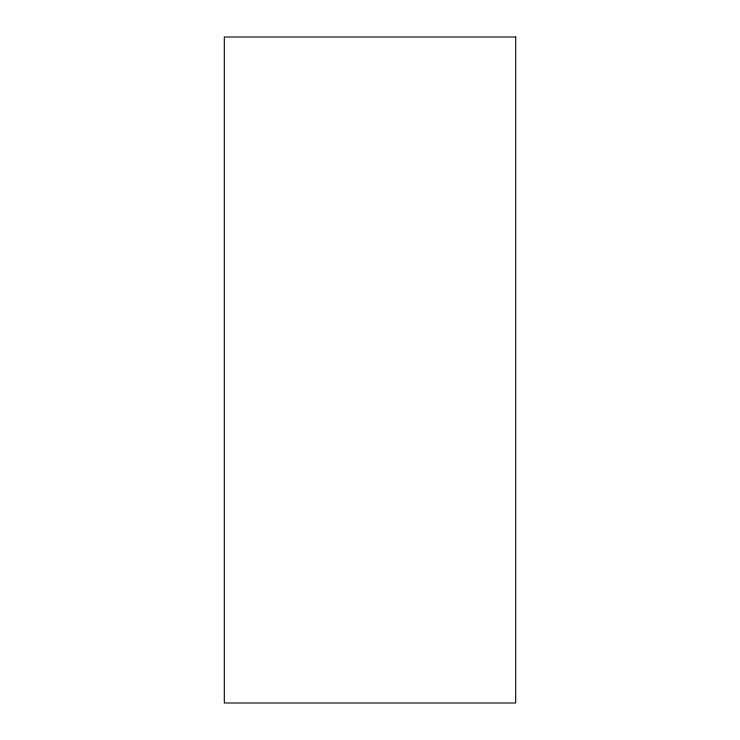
<?xml version="1.0" encoding="UTF-8"?>
<svg xmlns="http://www.w3.org/2000/svg" width="740" height="740" viewBox="0 0 740 740"><rect width="100%" height="100%" fill="white"/><g stroke="black" fill="none" stroke-linecap="round" stroke-linejoin="round"><path stroke-width="1.11" d="M515.688 37L224.312 37L224.312 703L515.688 703L515.688 37"/></g></svg>
